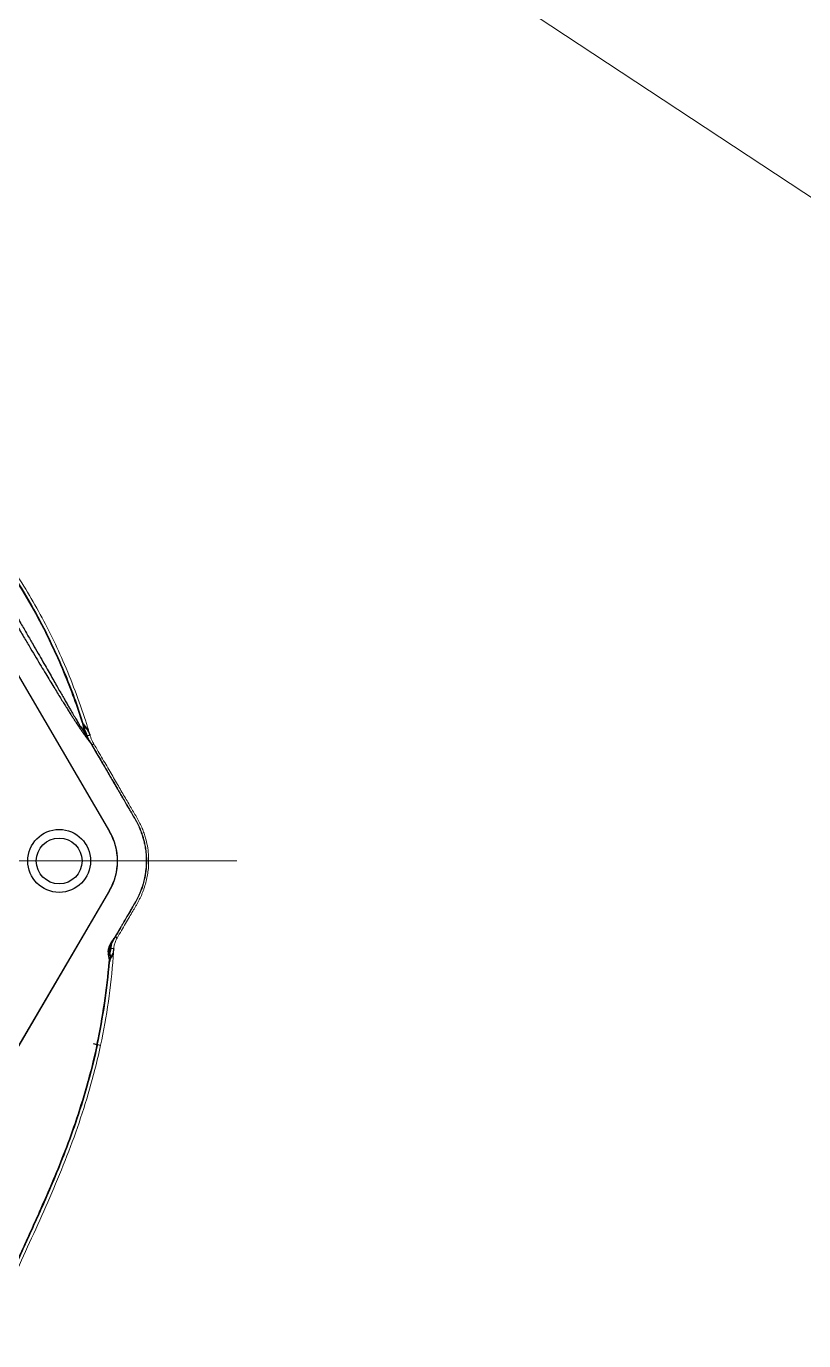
# Model space of a CAD drawing. Header units: millimetres. Extents: x 100 to 1590, y 100 to 694.
# Drawn here: x 1244.608 to 1246.149, y 536.508 to 539.112 of the extents above; entities that cross this region are included whole.
import ezdxf

# ---------------------------------------------------------------- set-up
doc = ezdxf.new("R2010")
doc.units = ezdxf.units.MM
doc.linetypes.add('CENTER', pattern=[2, 1.25, -0.25, 0.25, -0.25])
doc.layers.add('CL', color=1, linetype='CENTER', lineweight=9)
doc.layers.add('OUTLINE', color=6, linetype='Continuous', lineweight=9)

msp = doc.modelspace()

# ---------------------------------------------------------------- linework, layer by layer
at = {"color": 2, "lineweight": 20}
msp.add_line((1231.0675, 548.723), (1248.1599, 537.4584), dxfattribs=at)
at = {"color": 9, "linetype": 'Continuous'}
for p, q in [((1244.483, 538.0123), (1244.7733, 537.5169)), ((1244.7193, 537.7327), (1244.7201, 537.733)), ((1244.7216, 537.7169), (1244.7217, 537.716)), ((1244.7238, 537.7132), (1244.7238, 537.7126)), ((1244.725, 537.7098), (1244.7256, 537.709)), ((1244.7258, 537.7059), (1244.7267, 537.7046)), ((1244.7344, 537.7076), (1244.7281, 537.7058)), ((1244.7382, 537.6881), (1244.7422, 537.6905)), ((1244.7735, 537.3998), (1244.5619, 537.0387)), ((1244.7733, 537.3999), (1244.5626, 537.0405)), ((1244.7751, 537.2948), (1244.7745, 537.2935)), ((1244.7845, 537.3078), (1244.7791, 537.2986)), ((1244.7883, 537.3055), (1244.7843, 537.3079)), ((1244.7713, 537.2808), (1244.7726, 537.2775)), ((1244.7738, 537.2859), (1244.7734, 537.2848)), ((1244.7818, 537.2843), (1244.7734, 537.2848)), ((1244.7726, 537.2588), (1244.7735, 537.2587)), ((1244.7411, 537.0966), (1244.7484, 537.0946)), ((1244.7487, 537.0946), (1244.749, 537.0946)), ((1244.749, 537.0946), (1244.7493, 537.0945)), ((1244.7493, 537.0945), (1244.7556, 537.0931))]:
    msp.add_line(p, q, dxfattribs=at)
at = {"color": 7, "linetype": 'Continuous'}
msp.add_line((1244.4832, 538.0124), (1244.7735, 537.517), dxfattribs=at)
at = {"color": 9, "linetype": 'Continuous'}
for points in [[(1244.7704, 537.278), (1244.7705, 537.2784), (1244.7706, 537.2787), (1244.7707, 537.279), (1244.7708, 537.2793), (1244.7709, 537.2796), (1244.771, 537.2799), (1244.7711, 537.2802), (1244.7712, 537.2805), (1244.7713, 537.2808)], [(1244.7484, 537.0946), (1244.7485, 537.0946), (1244.7485, 537.0946), (1244.7486, 537.0946), (1244.7486, 537.0946), (1244.7487, 537.0946)]]:
    msp.add_lwpolyline(points, dxfattribs=at)
for radius in [0.0623, 0.0454]:
    msp.add_circle((1244.6735, 537.4584), radius, dxfattribs=at)
for centre, radius, start, end in [((1244.6933, 537.6963), 0.0433, 25.3154, 46.6484), ((1244.6997, 537.698), 0.036, 45.8905, 47.9479), ((1244.6818, 537.6926), 0.0468, 20.5392, 26.1533), ((1244.7521, 537.7051), 0.0211, 198.521, 208.0643), ((1244.6735, 537.4584), 0.1156, 329.6262, 30.3738), ((1244.8214, 537.2705), 0.0522, 146.2432, 152.2787), ((1244.8513, 537.2604), 0.0816, 152.0948, 158.4234), ((1244.8269, 537.2816), 0.0533, 175.3119, 176.5615), ((1244.8253, 537.2707), 0.0537, 158.4072, 163.4949), ((1244.7463, 537.286), 0.036, 323.9202, 346.5603), ((1244.7527, 537.2859), 0.029, 322.2046, 324.7672), ((1243.511, 537.3608), 1.2658, 347.8624, 355.3767), ((1243.511, 537.3608), 1.2665, 347.8636, 355.3769)]:
    msp.add_arc(centre, radius, start, end, dxfattribs=at)
at = {"color": 7, "linetype": 'Continuous'}
for centre, radius, start, end in [((1244.7422, 537.7131), 0.00885, 212.1591, 215.9755), ((1244.6735, 537.4584), 0.1159, 329.6262, 30.3738)]:
    msp.add_arc(centre, radius, start, end, dxfattribs=at)
at = {"color": 9, "linetype": 'Continuous'}
for points, start_tangent, end_tangent in [([(1244.3482, 538.2716), (1244.3551, 538.2644), (1244.366, 538.2527), (1244.3778, 538.2398), (1244.3904, 538.2257), (1244.4038, 538.21), (1244.418, 538.1928), (1244.4332, 538.1738), (1244.4492, 538.1527), (1244.4661, 538.1294), (1244.4838, 538.1037), (1244.5024, 538.0749), (1244.5218, 538.0426), (1244.5415, 538.0085), (1244.5601, 537.9762), (1244.5767, 537.9477), (1244.5915, 537.9225), (1244.6048, 537.8999), (1244.6169, 537.8795), (1244.6278, 537.8611), (1244.6378, 537.8444), (1244.6469, 537.8293), (1244.6552, 537.8156), (1244.6629, 537.803), (1244.6698, 537.7917), (1244.6762, 537.7813), (1244.682, 537.7719), (1244.6873, 537.7634), (1244.6922, 537.7557), (1244.6965, 537.7488), (1244.7005, 537.7426), (1244.7041, 537.737), (1244.7074, 537.732), (1244.7103, 537.7276), (1244.7129, 537.7237), (1244.7152, 537.7203), (1244.7172, 537.7174), (1244.719, 537.7149), (1244.7221, 537.7106), (1244.7258, 537.7059)], (0.693821, -0.720148), (0.66531, -0.746567)), ([(1244.3499, 538.2733), (1244.3603, 538.2628), (1244.3714, 538.2513), (1244.3833, 538.2387), (1244.3961, 538.2247), (1244.4097, 538.2094), (1244.4242, 538.1924), (1244.4395, 538.1737), (1244.4558, 538.153), (1244.4729, 538.1302), (1244.4909, 538.1048), (1244.5099, 538.0764), (1244.5296, 538.0448), (1244.5491, 538.012), (1244.5673, 537.9811), (1244.5834, 537.9536), (1244.5976, 537.9292), (1244.6102, 537.9073), (1244.6217, 537.8874), (1244.632, 537.8695), (1244.6413, 537.8532), (1244.6498, 537.8384), (1244.6575, 537.8249), (1244.6645, 537.8126), (1244.6709, 537.8014), (1244.6768, 537.7913), (1244.6821, 537.782), (1244.6869, 537.7736), (1244.6913, 537.766), (1244.6953, 537.7591), (1244.6989, 537.7529), (1244.7022, 537.7474), (1244.7051, 537.7424), (1244.7078, 537.7379), (1244.7101, 537.734), (1244.7122, 537.7306), (1244.714, 537.7276), (1244.7156, 537.7251), (1244.7184, 537.7208), (1244.7217, 537.716)], (0.708291, -0.70592), (0.598403, -0.801195)), ([(1244.4154, 538.2267), (1244.4853, 538.1524), (1244.5425, 538.0806), (1244.5888, 538.0128), (1244.6265, 537.9491), (1244.6573, 537.8892), (1244.6824, 537.8333), (1244.7027, 537.7813), (1244.7193, 537.7327)], (0.716492, -0.697595), (0.302729, -0.953077)), ([(1244.416, 538.2273), (1244.4859, 538.1529), (1244.5432, 538.0811), (1244.5896, 538.0132), (1244.6272, 537.9495), (1244.658, 537.8896), (1244.6831, 537.8336), (1244.7035, 537.7816), (1244.7201, 537.733)], (0.716484, -0.697604), (0.302729, -0.953077)), ([(1244.7193, 537.7327), (1244.7199, 537.7299), (1244.7208, 537.7247)], (0.235222, -0.971942), (0.041701, -0.99913)), ([(1244.7193, 537.7327), (1244.7212, 537.7283), (1244.7238, 537.7248)], (0.305254, -0.952271), (0.69691, -0.717159)), ([(1244.7201, 537.733), (1244.7213, 537.73), (1244.7232, 537.7293)], (0.302723, -0.953079), (0.998498, -0.054789)), ([(1244.7208, 537.7247), (1244.7212, 537.72), (1244.7216, 537.7169)], (0.041536, -0.999137), (0.142364, -0.989814)), ([(1244.7208, 537.7247), (1244.7226, 537.7205), (1244.7241, 537.7189)], (0.315112, -0.949054), (0.779533, -0.626362)), ([(1244.7216, 537.7169), (1244.7238, 537.7132)], (0.406958, -0.913447), (0.621728, -0.783234)), ([(1244.7217, 537.716), (1244.7238, 537.7126)], (0.414695, -0.909961), (0.617609, -0.786485)), ([(1244.7217, 537.716), (1244.7232, 537.7112), (1244.7244, 537.7085), (1244.7258, 537.7059)], (0.201898, -0.979406), (0.516109, -0.856523)), ([(1244.7238, 537.7248), (1244.7231, 537.7278)], (-0.5093, 0.860589), (0.007199, 0.999974)), ([(1244.7238, 537.7186), (1244.7237, 537.7154), (1244.724, 537.7133)], (-0.065973, -0.997821), (0.231991, -0.972718)), ([(1244.7238, 537.7126), (1244.725, 537.7098)], (-0.042284, -0.999106), (0.625704, -0.78006)), ([(1244.7238, 537.7248), (1244.724, 537.7217), (1244.7238, 537.7186)], (0.057704, -0.998334), (-0.193168, -0.981166)), ([(1244.7293, 537.7061), (1244.7238, 537.7186)], (-0.280452, 0.959868), (-0.530403, 0.847746)), ([(1244.7248, 537.7239), (1244.7266, 537.722), (1244.7291, 537.7188), (1244.7313, 537.7152), (1244.7331, 537.7115), (1244.7344, 537.7076)], (0.717997, -0.696046), (0.275612, -0.961269)), ([(1244.7258, 537.7059), (1244.725, 537.7098)], (-0.413218, 0.910632), (-0.014153, 0.9999)), ([(1244.7256, 537.709), (1244.7281, 537.7058)], (0.580226, -0.814456), (0.62811, -0.778125)), ([(1244.7267, 537.7046), (1244.7258, 537.7075), (1244.726, 537.7089)], (-0.424188, 0.905574), (0.362926, 0.931818)), ([(1244.7267, 537.7046), (1244.7291, 537.7011), (1244.7301, 537.6997)], (0.549621, -0.835414), (0.644184, -0.764871)), ([(1244.7281, 537.7058), (1244.7306, 537.7009), (1244.7321, 537.6984)], (0.443009, -0.896517), (0.508027, -0.861341)), ([(1244.7301, 537.6997), (1244.7285, 537.7037), (1244.7286, 537.7057)], (-0.464509, 0.885568), (0.194779, 0.980847)), ([(1244.7321, 537.6984), (1244.7314, 537.7001), (1244.7293, 537.7061)], (-0.385791, 0.922586), (-0.280452, 0.959868)), ([(1244.7301, 537.6997), (1244.7323, 537.6967), (1244.7335, 537.6952)], (0.593847, -0.804578), (0.647548, -0.762024)), ([(1244.7321, 537.6984), (1244.7341, 537.6951), (1244.7364, 537.6915), (1244.7383, 537.6882)], (0.542171, -0.840268), (0.503883, -0.863772)), ([(1244.7335, 537.6952), (1244.7356, 537.6923), (1244.7382, 537.6881)], (0.610309, -0.792163), (0.503835, -0.8638)), ([(1244.7382, 537.6881), (1244.7464, 537.674), (1244.7539, 537.6611), (1244.7608, 537.6493), (1244.7671, 537.6386), (1244.7728, 537.6288), (1244.7779, 537.6199), (1244.7827, 537.6118), (1244.7871, 537.6043), (1244.7912, 537.5972), (1244.7951, 537.5906), (1244.7987, 537.5843), (1244.8021, 537.5785), (1244.8051, 537.5733), (1244.8079, 537.5685), (1244.8104, 537.5642), (1244.8127, 537.5603), (1244.8147, 537.5568), (1244.8166, 537.5537), (1244.8182, 537.551), (1244.8197, 537.5484), (1244.8225, 537.5436), (1244.8253, 537.5387), (1244.8279, 537.5338), (1244.8305, 537.5286), (1244.8318, 537.5259), (1244.833, 537.5231), (1244.8342, 537.5203), (1244.8353, 537.5174), (1244.8364, 537.5145), (1244.8375, 537.5116), (1244.8385, 537.5083), (1244.8396, 537.5048), (1244.8407, 537.501), (1244.8418, 537.4967), (1244.8428, 537.492), (1244.8438, 537.4869), (1244.8447, 537.4813), (1244.8454, 537.4753), (1244.846, 537.4686), (1244.8463, 537.4611), (1244.8462, 537.4528), (1244.8457, 537.4442), (1244.8447, 537.4359), (1244.8435, 537.4283), (1244.8421, 537.4217), (1244.8407, 537.4159), (1244.8392, 537.4107), (1244.8377, 537.406), (1244.8362, 537.4018), (1244.8348, 537.3981), (1244.8334, 537.3947), (1244.8321, 537.3916), (1244.8307, 537.3887), (1244.8294, 537.3858), (1244.828, 537.3831), (1244.8266, 537.3805), (1244.8238, 537.3756), (1244.821, 537.3706), (1244.8194, 537.368), (1244.8177, 537.3651), (1244.8159, 537.3619), (1244.8138, 537.3584), (1244.8116, 537.3546), (1244.8091, 537.3504), (1244.8065, 537.3458), (1244.8035, 537.3408), (1244.8003, 537.3352), (1244.7968, 537.3292), (1244.793, 537.3227), (1244.7889, 537.3156), (1244.7843, 537.3079)], (0.503817, -0.86381), (-0.503935, -0.863741)), ([(1244.7383, 537.6882), (1244.7466, 537.6741), (1244.7541, 537.6612), (1244.761, 537.6494), (1244.7672, 537.6387), (1244.7729, 537.6289), (1244.7781, 537.62), (1244.7829, 537.6119), (1244.7873, 537.6044), (1244.7914, 537.5973), (1244.7952, 537.5907), (1244.7989, 537.5844), (1244.8023, 537.5786), (1244.8053, 537.5734), (1244.8081, 537.5686), (1244.8106, 537.5643), (1244.8129, 537.5604), (1244.8149, 537.5569), (1244.8167, 537.5539), (1244.8184, 537.5511), (1244.8199, 537.5485), (1244.8227, 537.5436), (1244.8254, 537.5388), (1244.8281, 537.5339), (1244.8294, 537.5313), (1244.8307, 537.5287), (1244.832, 537.5259), (1244.8332, 537.5232), (1244.8344, 537.5204), (1244.8355, 537.5175), (1244.8366, 537.5146), (1244.8376, 537.5116), (1244.8387, 537.5084), (1244.8398, 537.5049), (1244.8409, 537.501), (1244.842, 537.4967), (1244.843, 537.4921), (1244.844, 537.4869), (1244.8449, 537.4814), (1244.8456, 537.4753), (1244.8462, 537.4686), (1244.8465, 537.4611), (1244.8464, 537.4528), (1244.8459, 537.4442), (1244.8449, 537.4358), (1244.8437, 537.4283), (1244.8423, 537.4216), (1244.8409, 537.4158), (1244.8394, 537.4106), (1244.8379, 537.4059), (1244.8364, 537.4018), (1244.835, 537.398), (1244.8336, 537.3946), (1244.8323, 537.3916), (1244.8309, 537.3886), (1244.8295, 537.3858), (1244.8281, 537.383), (1244.8267, 537.3804), (1244.824, 537.3754), (1244.8211, 537.3705), (1244.8196, 537.3679), (1244.8179, 537.365), (1244.816, 537.3618), (1244.814, 537.3583), (1244.8117, 537.3545), (1244.8093, 537.3503), (1244.8066, 537.3457), (1244.8037, 537.3406), (1244.8005, 537.3351), (1244.797, 537.3291), (1244.7932, 537.3226), (1244.789, 537.3155), (1244.7845, 537.3078)], (0.503817, -0.86381), (-0.503934, -0.863742)), ([(1244.7751, 537.2948), (1244.7743, 537.2919), (1244.7738, 537.289), (1244.7738, 537.2859)], (-0.360441, -0.932782), (0.060781, -0.998151)), ([(1244.7779, 537.2995), (1244.7767, 537.2966), (1244.7758, 537.2936), (1244.7754, 537.2905)], (-0.473427, -0.880833), (-0.069527, -0.99758)), ([(1244.7763, 537.2846), (1244.7774, 537.2926), (1244.7791, 537.2986)], (0.059981, 0.9982), (0.328195, 0.94461)), ([(1244.7811, 537.3034), (1244.7791, 537.301), (1244.778, 537.2995)], (-0.652462, -0.757821), (-0.600357, -0.799732)), ([(1244.7811, 537.3034), (1244.7797, 537.3003), (1244.7794, 537.2986)], (-0.481202, -0.87661), (-0.035195, -0.99938)), ([(1244.7843, 537.3079), (1244.7825, 537.3051), (1244.7809, 537.3037)], (-0.503944, -0.863736), (-0.851325, -0.524638)), ([(1244.7745, 537.2935), (1244.7733, 537.2908), (1244.7713, 537.2851), (1244.7706, 537.2814), (1244.7704, 537.278)], (-0.450704, -0.892674), (0.026785, -0.999641)), ([(1244.7704, 537.278), (1244.7708, 537.2746), (1244.771, 537.2727)], (0.1093, -0.994009), (0.075953, -0.997111)), ([(1244.771, 537.2728), (1244.7719, 537.276), (1244.7728, 537.2773)], (0.176583, 0.984286), (0.671122, 0.741347)), ([(1244.771, 537.2728), (1244.7715, 537.2696), (1244.7721, 537.266)], (0.110235, -0.993906), (0.241683, -0.970355)), ([(1244.7734, 537.2848), (1244.7716, 537.2825), (1244.7721, 537.2818)], (-0.705118, -0.70909), (0.777892, -0.628399)), ([(1244.7721, 537.266), (1244.7731, 537.2709), (1244.7743, 537.273)], (0.092886, 0.995677), (0.652659, 0.757652)), ([(1244.7726, 537.2775), (1244.7737, 537.2848)], (0.257319, 0.966326), (0.059981, 0.9982)), ([(1244.7726, 537.2775), (1244.7737, 537.274), (1244.774, 537.2734)], (0.247762, -0.968821), (0.455812, -0.890076)), ([(1244.7745, 537.2935), (1244.7737, 537.2907), (1244.7734, 537.2878), (1244.7734, 537.2848)], (-0.33309, -0.942895), (0.07936, -0.996846)), ([(1244.7739, 537.2733), (1244.7755, 537.2788), (1244.7763, 537.2846)], (0.353487, 0.935439), (0.059981, 0.9982)), ([(1244.7739, 537.2733), (1244.7753, 537.2696), (1244.7756, 537.2681)], (0.515268, -0.857029), (0.221898, -0.97507)), ([(1244.7816, 537.2843), (1244.7809, 537.2795), (1244.7797, 537.2752), (1244.7778, 537.2714), (1244.7764, 537.2692)], (-0.052491, -0.998621), (-0.576885, -0.816826)), ([(1244.7721, 537.266), (1244.7725, 537.2626), (1244.7726, 537.2588)], (0.242782, -0.970081), (-0.000941, -1)), ([(1244.7756, 537.2682), (1244.7739, 537.2646), (1244.7726, 537.2588)], (-0.548001, -0.836477), (-0.08301, -0.996549)), ([(1244.7755, 537.2648), (1244.774, 537.2618), (1244.7735, 537.2587)], (-0.588014, -0.808851), (-0.080462, -0.996758)), ([(1244.7756, 537.2682), (1244.7755, 537.2648)], (-0.339999, -0.940426), (0.206205, -0.978509)), ([(1244.7484, 537.0946), (1244.7276, 537.0112), (1244.705, 536.9388), (1244.6818, 536.8754), (1244.659, 536.8197), (1244.6373, 536.7699), (1244.6172, 536.725), (1244.5987, 536.6842), (1244.5794, 536.6415), (1244.5589, 536.5966), (1244.5386, 536.5523), (1244.5193, 536.5108)], (-0.210345, -0.977627), (-0.423409, -0.905939)), ([(1244.7493, 537.0945), (1244.7284, 537.011), (1244.7058, 536.9385), (1244.6825, 536.8751), (1244.6598, 536.8193), (1244.6381, 536.7696), (1244.6179, 536.7246), (1244.5995, 536.6838), (1244.5801, 536.6411), (1244.5597, 536.5962), (1244.5393, 536.5518), (1244.52, 536.5103)], (-0.210316, -0.977633), (-0.42342, -0.905934))]:
    msp.add_spline(points, degree=3, dxfattribs=dict(at, start_tangent=start_tangent, end_tangent=end_tangent))
at = {"layer": 'CL'}
msp.add_line((1241.776, 537.4584), (1245.1352, 537.4584), dxfattribs=at)
at = {"layer": 'OUTLINE'}
for centre, radius, start, end in [((1243.5562, 537.3633), 1.2277, 16.6381, 17.2036), ((1243.5133, 537.3605), 1.2708, 355.815, 356.2602), ((1243.5112, 537.3608), 1.2729, 347.862, 355.81)]:
    msp.add_arc(centre, radius, start, end, dxfattribs=at)
for points, start_tangent, end_tangent in [([(1244.729, 537.7264), (1244.7262, 537.7352), (1244.6811, 537.8549), (1244.6291, 537.9595), (1244.568, 538.0575), (1244.5038, 538.142), (1244.4205, 538.2319)], (-0.295771, 0.955259), (-0.716529, 0.697557)), ([(1244.7325, 537.7148), (1244.734, 537.7099), (1244.7348, 537.7084)], (0.286365, -0.95812), (0.532549, -0.846399)), ([(1244.7346, 537.7077), (1244.7365, 537.7021), (1244.739, 537.6963), (1244.7422, 537.6905)], (0.280452, -0.959868), (0.503717, -0.863869)), ([(1244.7422, 537.6905), (1244.7597, 537.6605), (1244.7759, 537.6327), (1244.7909, 537.6069), (1244.8048, 537.5831), (1244.8114, 537.5718), (1244.8177, 537.561), (1244.8237, 537.5507), (1244.8296, 537.5405), (1244.8349, 537.5303), (1244.8392, 537.5204), (1244.8426, 537.5107), (1244.8454, 537.5013), (1244.8491, 537.4836), (1244.8507, 537.4676), (1244.8509, 537.4534), (1244.85, 537.4402), (1244.8481, 537.4278), (1244.8454, 537.4155), (1244.8417, 537.4034), (1244.8395, 537.3974), (1244.8371, 537.3916), (1244.8359, 537.3887), (1244.8345, 537.3859), (1244.8331, 537.383), (1244.8317, 537.3802), (1244.8302, 537.3775), (1244.8288, 537.3748), (1244.8258, 537.3696), (1244.8227, 537.3643), (1244.8195, 537.3589), (1244.8127, 537.3473), (1244.8052, 537.3344), (1244.7971, 537.3205), (1244.7883, 537.3055)], (0.503814, -0.863812), (-0.503949, -0.863733)), ([(1244.7883, 537.3055), (1244.785, 537.2986), (1244.7828, 537.2914), (1244.7818, 537.2843)], (-0.503949, -0.863733), (-0.059981, -0.9982)), ([(1244.782, 537.2843), (1244.7816, 537.28), (1244.7814, 537.2776)], (-0.195812, -0.980642), (-0.091744, -0.995783)), ([(1244.526, 536.5076), (1244.5588, 536.5785), (1244.591, 536.6492), (1244.623, 536.7199), (1244.6548, 536.7914), (1244.6853, 536.8646), (1244.7129, 536.9395), (1244.7365, 537.0159), (1244.7556, 537.0931)], (0.42333, 0.905975), (0.210347, 0.977627))]:
    msp.add_spline(points, degree=3, dxfattribs=dict(at, start_tangent=start_tangent, end_tangent=end_tangent))

doc.saveas('drawing.dxf')
